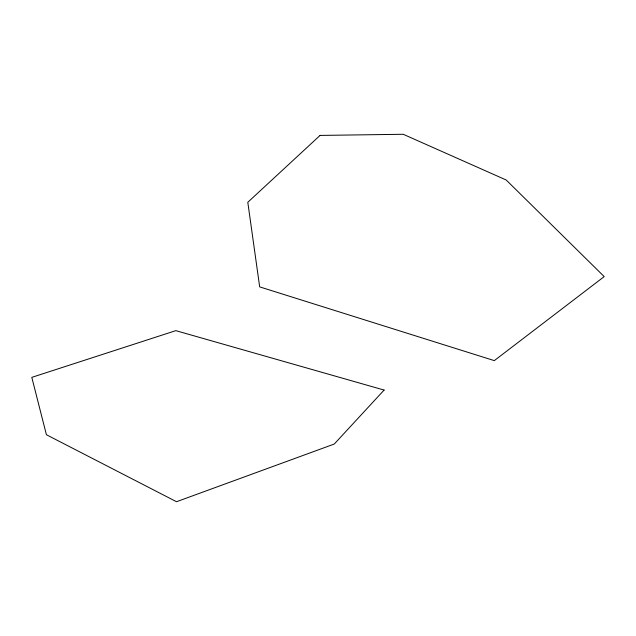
<?xml version="1.0" encoding="UTF-8"?>
<svg xmlns="http://www.w3.org/2000/svg" width="636" height="636" viewBox="0 0 636 636"><rect width="100%" height="100%" fill="white"/><g stroke="black" fill="none" stroke-linecap="round" stroke-linejoin="round"><path stroke-width="0.95" d="M384.112 390.059L334.266 444.039L176.514 501.725L46.412 434.73L31.8 377.363L175.822 330.648L384.112 390.059M320.067 135.42L247.794 202.288L259.679 286.884L494.307 360.62L604.2 276.596L506.192 180.004L403.224 134.276L320.067 135.42"/></g></svg>
